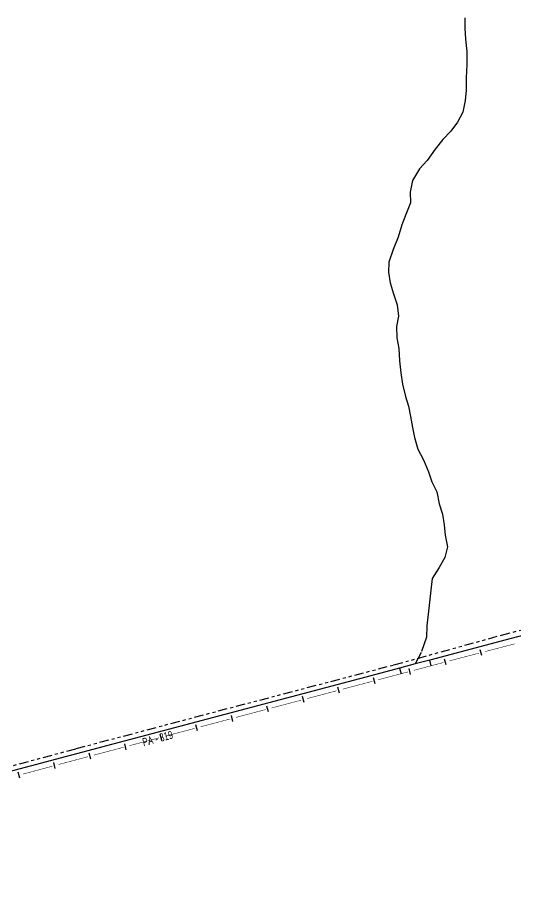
# Model space of a CAD drawing. Extents: x 208948 to 212966, y 4875285 to 4878160.
# Drawn here: x 210809.2 to 211052.8, y 4875603.8 to 4876037.7 of the extents above; entities that cross this region are included whole.
import ezdxf

# ---------------------------------------------------------------- set-up
doc = ezdxf.new("R2010")
doc.units = 0
doc.header["$LTSCALE"] = 1.5
doc.header["$MEASUREMENT"] = 0
doc.linetypes.add('TRACO_13', pattern=[8, 5, -1, 1, -1])
doc.linetypes.add('TRACO_25', pattern=[8, 3, -1, 1, -1, 1, -1])
for name, color, linetype in [('HD-CURSO-INTER', 170, 'CONTINUOUS'), ('LM-LIM-SETORES-BAIRROS', 7, 'CONTINUOUS'), ('SV-FX-DOM-EST', 20, 'CONTINUOUS'), ('SV-PONTE-BUEIRO', 251, 'CONTINUOUS'), ('SV-ROD-ESTADUAIS', 20, 'CONTINUOUS'), ('SV-TXT-ROD-EST', 7, 'CONTINUOUS')]:
    doc.layers.add(name, color=color, linetype=linetype)
doc.styles.add('ARIAL', font='ARIAL.SHX')

msp = doc.modelspace()

# ---------------------------------------------------------------- linework, layer by layer
at = {"layer": 'HD-CURSO-INTER', "linetype": 'TRACO_13'}
msp.add_polyline3d([(211028.162694, 4876037.723716, 4.26227), (211028.167303, 4876032.685487, 4.26227), (211028.432263, 4876027.287354, 4.26227), (211029.05782, 4876021.269395, 4.26227), (211029.083637, 4876014.911628, 4.26227), (211028.72966, 4876008.293997, 4.26227), (211028.75513, 4876002.316096, 4.26227), (211028.17969, 4875997.277936, 4.26227), (211027.12494, 4875991.440115, 4.26227), (211024.549184, 4875986.562137, 4.26227), (211021.272838, 4875982.26404, 4.26227), (211017.296342, 4875978.06599, 4.26227), (211013.620309, 4875973.388074, 4.26227), (211009.585051, 4875967.83051, 4.26227), (211005.92849, 4875963.732387, 4.26227), (211002.460009, 4875958.015001, 4.26227), (211001.319221, 4875952.311062, 4.26227), (211001.509352, 4875947.177518, 4.26227), (210999.227777, 4875941.473579, 4.26227), (210997.326464, 4875936.340035, 4.26227), (210995.378154, 4875930.325393, 4.26227), (210993.063554, 4875924.20782, 4.26227), (210990.948952, 4875918.110216, 4.26227), (210990.653499, 4875913.112009, 4.26227), (210991.59826, 4875907.993696, 4.26227), (210993.123272, 4875902.655391, 4.26227), (210994.908452, 4875897.157111, 4.26227), (210995.673601, 4875891.598975, 4.26227), (210994.718146, 4875886.540867, 4.26227), (210994.883171, 4875881.062774, 4.26227), (210995.728052, 4875875.804522, 4.26227), (210996.05362, 4875869.746613, 4.26227), (210996.759001, 4875863.928575, 4.26227), (210997.516595, 4875858.38621, 4.26227), (210999.10988, 4875852.2524, 4.26227), (211000.558696, 4875847.548727, 4.26227), (211001.509352, 4875842.605313, 4.26227), (211002.460009, 4875837.091506, 4.26227), (211003.410665, 4875832.338224, 4.26227), (211005.053845, 4875826.60071, 4.26227), (211007.838945, 4875821.282248, 4.26227), (211010.384537, 4875815.404011, 4.26227), (211011.909128, 4875810.525544, 4.070045), (211014.353761, 4875805.686954, 4.089267), (211015.599206, 4875799.848858, 4.10849), (211017.143963, 4875794.790452, 4.10849), (211018.048831, 4875789.552186, 4.10849), (211018.53359, 4875784.393942, 4.10849), (211019.578854, 4875778.735807, 4.10849), (211018.223439, 4875773.597775, 4.10849), (211015.467704, 4875768.679834, 4.10849), (211012.092392, 4875763.242148, 4.10849), (211011.5175, 4875757.604199, 4.10849), (211010.762813, 4875751.726356, 4.10849), (211010.148118, 4875745.868489, 4.10849), (211009.51335, 4875740.090597, 4.089267), (211009.358384, 4875734.572556, 4.089267), (211006.784484, 4875726.977177, 4.089267), (211003.807018, 4875721.407599, 4.089267)], dxfattribs=at)
at = {"layer": 'LM-LIM-SETORES-BAIRROS', "const_width": 0.25}
for points in [[(211037.919642, 4875727.466651), (211052.435081, 4875731.248452)], [(211027.868278, 4875724.847905), (211035.016554, 4875726.710291)], [(211003.107292, 4875718.296241), (211017.608263, 4875722.133144)], [(211020.508457, 4875722.900524), (211027.275577, 4875724.691079)], [(211027.275577, 4875724.691079), (211027.868278, 4875724.847905)], [(210985.706126, 4875713.691957), (211000.207097, 4875717.52886)], [(210968.30496, 4875709.087673), (210982.805931, 4875712.924576)], [(210950.903794, 4875704.48339), (210965.404766, 4875708.320293)], [(210933.502628, 4875699.879106), (210948.0036, 4875703.716009)], [(210923.722473, 4875697.291313), (210930.602434, 4875699.111725)], [(210916.102748, 4875695.26997), (210922.868726, 4875697.064834)], [(210922.868726, 4875697.064834), (210923.722473, 4875697.291313)], [(210898.704518, 4875690.654606), (210913.203043, 4875694.500743)], [(210881.306287, 4875686.039242), (210895.804813, 4875689.885379)], [(210863.908057, 4875681.423878), (210878.406582, 4875685.270015)], [(210846.509827, 4875676.808514), (210861.008352, 4875680.654651)], [(210830.57343, 4875672.580942), (210843.610122, 4875676.039287)], [(210811.731954, 4875667.508237), (210826.21619, 4875671.407839)], [(210829.113037, 4875672.18776), (210830.078653, 4875672.447733)], [(210830.078653, 4875672.447733), (210830.57343, 4875672.580942)]]:
    msp.add_lwpolyline(points, dxfattribs=at)
at = {"layer": 'LM-LIM-SETORES-BAIRROS'}
for points in [[(211036.36243, 4875725.510867), (211035.60607, 4875728.413955)], [(211018.958685, 4875720.93884), (211018.191304, 4875723.839034)], [(211001.557519, 4875716.334556), (211000.790138, 4875719.234751)], [(210984.156353, 4875711.730273), (210983.388973, 4875714.630467)], [(210966.755187, 4875707.125989), (210965.987807, 4875710.026183)], [(210949.354022, 4875702.521705), (210948.586641, 4875705.4219)], [(210931.952856, 4875697.917422), (210931.185475, 4875700.817616)], [(210914.554225, 4875693.307299), (210913.784998, 4875696.207004)], [(210897.155995, 4875688.691935), (210896.386767, 4875691.59164)], [(210879.757764, 4875684.076571), (210878.988537, 4875686.976276)], [(210862.359534, 4875679.461207), (210861.590307, 4875682.360912)], [(210844.961304, 4875674.845843), (210844.192077, 4875677.745548)], [(210827.571766, 4875670.219389), (210826.791846, 4875673.116236)], [(210810.187406, 4875665.540279), (210809.413393, 4875668.43871)]]:
    msp.add_lwpolyline(points, dxfattribs=at)
at = {"layer": 'SV-FX-DOM-EST', "linetype": 'TRACO_25'}
msp.add_polyline3d([(210709.275617, 4875655.186281, 7.3475), (210713.64927, 4875651.597021, 7.655062), (210718.02135, 4875649.727157, 8.29902), (210721.532168, 4875649.156939, 8.289409), (210775.273845, 4875663.225578, 7.731953), (210837.783787, 4875680.002219, 7.136052), (210916.15146, 4875700.72558, 6.271034), (210916.121457, 4875700.725584, 6.271034), (210993.349481, 4875720.959253, 5.780857), (211045.980616, 4875735.517853, 5.752023), (211132.677248, 4875758.149549, 5.607854), (211206.8754, 4875777.963727, 5.540575), (211284.253446, 4875798.187381, 6.011528), (211332.816046, 4875810.767163, 6.472871), (211377.533255, 4875822.972558, 6.472871), (211416.6696, 4875833.148663, 8.926303), (211479.0057, 4875849.357094, 8.926303), (211582.937846, 4875877.261854, 9.90443), (211593.560134, 4875880.056116, 10.603093)], dxfattribs=at)
at = {"layer": 'SV-PONTE-BUEIRO', "linetype": 'Continuous'}
msp.add_polyline3d([(211011.673781, 4875720.562901, 5.80008), (211010.94586, 4875723.308271, 5.80008), (211003.807018, 4875721.407599, 5.80008), (210996.10031, 4875719.355736, 5.819303), (210996.853243, 4875716.641442, 5.819303)], dxfattribs=at)
at = {"layer": 'SV-ROD-ESTADUAIS', "linetype": 'Continuous'}
for points in [[(211096.292287, 4875745.834121, 5.905804), (211050.832481, 4875733.927833, 5.80008), (211010.94586, 4875723.308271, 5.80008)], [(210996.10031, 4875719.355736, 5.80008), (210982.153397, 4875715.642458, 5.819303), (210926.512191, 4875700.884288, 6.415204), (210855.7834, 4875682.089337, 7.116829), (210774.586137, 4875660.656564, 7.962624), (210704.347351, 4875641.901541, 8.616193), (210635.378079, 4875623.796138, 9.221705), (210575.147708, 4875607.698986, 9.807995), (210560.515777, 4875603.800977, 10.278949)]]:
    msp.add_polyline3d(points, dxfattribs=at)

# ---------------------------------------------------------------- texts
at = {"layer": 'SV-TXT-ROD-EST', "style": 'ARIAL', "width": 0.7}
msp.add_text('PA - 319', height=4, rotation=15, dxfattribs=at).set_placement((210870.842174, 4875681.053836))

doc.saveas('drawing.dxf')
